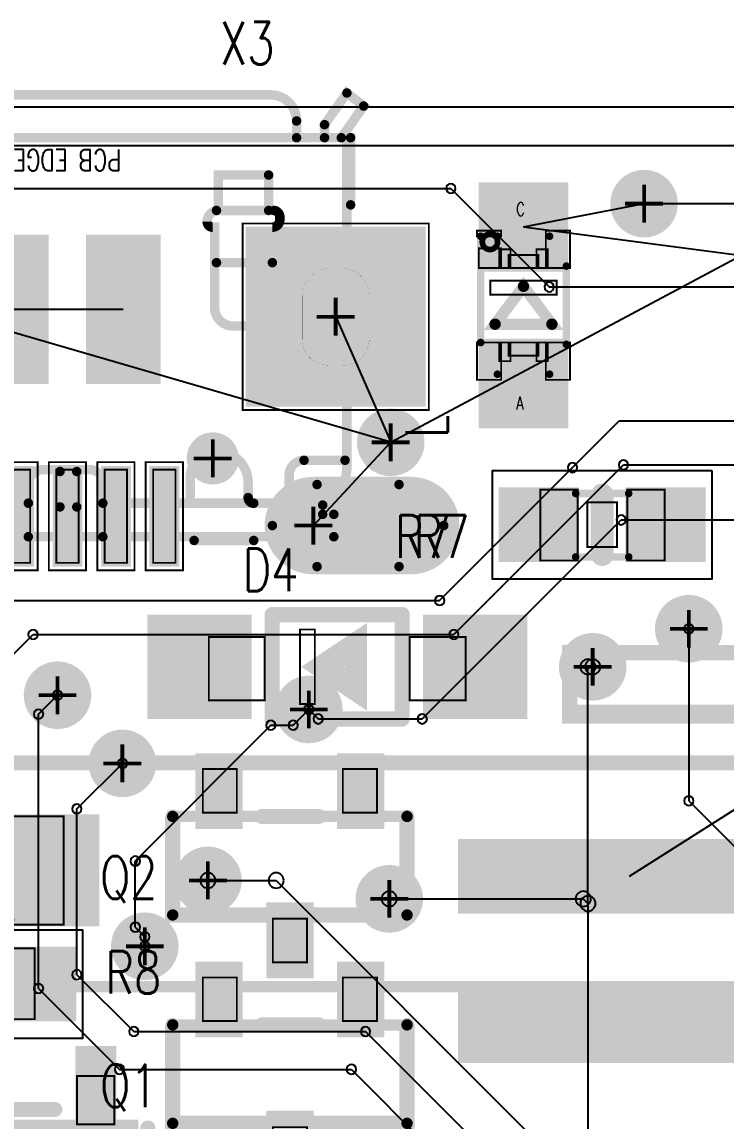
# Model space of a CAD drawing. Extents: x 0 to 113, y -1 to 56.
# Drawn here: x 42.25 to 51.7, y 40.9 to 55.64 of the extents above; entities that cross this region are included whole.
import ezdxf
from ezdxf.enums import TextEntityAlignment as Align

# ---------------------------------------------------------------- set-up
doc = ezdxf.new("R2010")
doc.units = 0
doc.header["$MEASUREMENT"] = 0
for name, pattern in [('KEEPOUT_10000000$0', [2, 1, 1]), ('POUR_01_-1_0_000000', [2, 1, 1]), ('SIG_0', [2, 1, 1]), ('SIG_12', [2, 1, 1]), ('SIG_15', [2, 1, 1]), ('SIG_26', [2, 1, 1]), ('SIG_27', [2, 1, 1]), ('SIG_34', [2, 1, 1]), ('SIG_36', [2, 1, 1]), ('SIG_72', [2, 1, 1]), ('SIG_73', [2, 1, 1]), ('SIG_74', [2, 1, 1])]:
    doc.linetypes.add(name, pattern=pattern)
doc.layers.get('0').update_dxf_attribs({"linetype": 'CONTINUOUS'})
for name, color, linetype in [('BOARD_OUTLINE_00', 254, 'CONTINUOUS'), ('DRIL_PLTE_THRU_01', 176, 'CONTINUOUS'), ('DRIL_PLTE_THRU_02', 255, 'CONTINUOUS'), ('DRIL_SYMBOL', 254, 'CONTINUOUS'), ('KEEPOUT_01', 130, 'CONTINUOUS'), ('LINK_00', 254, 'CONTINUOUS'), ('PADS_BOT', 253, 'CONTINUOUS'), ('PADS_INNER', 254, 'CONTINUOUS'), ('PADS_TOP', 254, 'CONTINUOUS'), ('PART_BOT_COPPER_15', 253, 'CONTINUOUS'), ('PART_BOT_COPPER_26', 254, 'CONTINUOUS'), ('PART_NAME_01', 254, 'CONTINUOUS'), ('PART_TOP_2DLINE_15', 253, 'CONTINUOUS'), ('PART_TOP_COPPER_07', 253, 'CONTINUOUS'), ('PART_TOP_COPPER_13', 136, 'CONTINUOUS'), ('PART_TOP_COPPER_15', 253, 'CONTINUOUS'), ('PART_TOP_COPPER_21', 67, 'CONTINUOUS'), ('PART_TOP_COPPER_23', 186, 'CONTINUOUS'), ('PART_TOP_COPPER_26', 254, 'CONTINUOUS'), ('PART_TOP_TEXT_15', 253, 'CONTINUOUS'), ('POUR_HEADER_02', 34, 'CONTINUOUS'), ('TRACE_02', 34, 'CONTINUOUS')]:
    doc.layers.add(name, color=color, linetype=linetype)
doc.styles.add('W0$0064513333', font='simplex', dxfattribs={"width": 0.75})
doc.styles.add('W0$010322', font='simplex', dxfattribs={"width": 0.75})
doc.styles.add('W0$0206446667', font='simplex', dxfattribs={"width": 0.75})

# ---------------------------------------------------------------- blocks, each defined once
blk = doc.blocks.new('DRIL_SYMBOL_0$5')
at = {"layer": 'DRIL_SYMBOL', "const_width": 0.0508}
for points in [[(0, -0.254), (0, 0.254)], [(-0.254, 0), (0.254, 0)]]:
    blk.add_lwpolyline(points, dxfattribs=at)
blk = doc.blocks.new('DRIL_HOLE_0$5')
at = {"const_width": 0.25}
blk.add_lwpolyline([(-0.125, 0, 1), (0.125, 0, 1)], format="xyb", close=True, dxfattribs=at)
blk.add_blockref('DRIL_SYMBOL_0$5', (0, 0))
blk = doc.blocks.new('PAD_50')
at = {"const_width": 0.4532}
blk.add_lwpolyline([(0, -0.2266, 1), (0, 0.2266, 1)], format="xyb", close=True, dxfattribs=at)
blk = doc.blocks.new('PART_BODY_BOT_25')
at = {"layer": 'PART_BOT_COPPER_15', "const_width": 0.152}
blk.add_lwpolyline([(-14, -14.8), (-14, 20.2), (14, 20.2), (14, -14.8), (-14, -14.8)], dxfattribs=at)
at = {"layer": 'PART_BOT_COPPER_26', "const_width": 0.203}
blk.add_lwpolyline([(-17, -23), (-17, 23), (17, 23), (17, -23), (-17, -23)], dxfattribs=at)
blk = doc.blocks.new('SMOOTH_0$0254')
at = {"const_width": 0.0127}
blk.add_lwpolyline([(-0.00635, 0, 1), (0.00635, 0, 1)], format="xyb", close=True, dxfattribs=at)
blk = doc.blocks.new('SMOOTH_0$1524')
at = {"const_width": 0.0762}
blk.add_lwpolyline([(-0.0381, 0, 1), (0.0381, 0, 1)], format="xyb", close=True, dxfattribs=at)
blk = doc.blocks.new('SMOOTH_0$2032')
at = {"const_width": 0.1016}
blk.add_lwpolyline([(-0.0508, 0, 1), (0.0508, 0, 1)], format="xyb", close=True, dxfattribs=at)
blk = doc.blocks.new('PART_BODY_TOP_14')
at = {"layer": 'PART_TOP_COPPER_15', "const_width": 0.0254}
for points in [[(-0.2286, 0.7112), (-0.2286, 1.2954), (0.2286, 1.2954), (0.2286, 0.7112)], [(-1.1684, -1.2954), (-1.1684, -0.7112), (-0.7112, -0.7112), (-0.7112, -1.2954)], [(0.7112, -1.2954), (0.7112, -0.7112), (1.1684, -0.7112), (1.1684, -1.2954)]]:
    blk.add_lwpolyline(points, close=True, dxfattribs=at)
at = {"layer": 'PART_TOP_COPPER_15'}
for points, const_width in [([(-1.5724, 0.6604), (1.5724, 0.6604)], 0.2032), ([(1.5724, 0.6604), (1.5724, -0.6604), (-1.5724, -0.6604), (-1.5724, 0.6604)], 0.1524)]:
    blk.add_lwpolyline(points, dxfattribs=dict(at, const_width=const_width))
at = {"layer": 'PART_TOP_COPPER_26', "const_width": 0.2032}
for points in [[(-1.5724, -0.6524), (-1.5724, 0.6604), (-0.5636, 0.6604)], [(0.5636, 0.6604), (1.5724, 0.6604), (1.5724, -0.6524)], [(0.3724, -0.6604), (-0.3864, -0.6604)]]:
    blk.add_lwpolyline(points, dxfattribs=at)
at = {"layer": 'PART_TOP_COPPER_15'}
for name, p in [('SMOOTH_0$0254', (-0.2286, 1.2954)), ('SMOOTH_0$0254', (0.2286, 1.2954)), ('SMOOTH_0$2032', (-1.5724, 0.6604)), ('SMOOTH_0$2032', (1.5724, 0.6604)), ('SMOOTH_0$1524', (-1.5724, 0.6604)), ('SMOOTH_0$0254', (-0.2286, 0.7112)), ('SMOOTH_0$0254', (0.2286, 0.7112)), ('SMOOTH_0$1524', (1.5724, 0.6604)), ('SMOOTH_0$1524', (-1.5724, -0.6604)), ('SMOOTH_0$1524', (1.5724, -0.6604)), ('SMOOTH_0$0254', (-1.1684, -0.7112)), ('SMOOTH_0$0254', (-0.7112, -0.7112)), ('SMOOTH_0$0254', (0.7112, -0.7112)), ('SMOOTH_0$0254', (1.1684, -0.7112)), ('SMOOTH_0$0254', (-1.1684, -1.2954)), ('SMOOTH_0$0254', (-0.7112, -1.2954)), ('SMOOTH_0$0254', (0.7112, -1.2954)), ('SMOOTH_0$0254', (1.1684, -1.2954))]:
    blk.add_blockref(name, p, dxfattribs=at)
at = {"layer": 'PART_TOP_COPPER_26'}
for p in [(-1.5724, 0.6604), (-0.5636, 0.6604), (0.5636, 0.6604), (1.5724, 0.6604), (-1.5724, -0.6524), (-0.3864, -0.6604), (0.3724, -0.6604), (1.5724, -0.6524)]:
    blk.add_blockref('SMOOTH_0$2032', p, dxfattribs=at)
blk = doc.blocks.new('DRIL_HOLE_0')
blk.add_lwpolyline([(0, 0, 1), (0, 0, 1)], format="xyb", close=True)
blk = doc.blocks.new('PAD_0')
blk.add_lwpolyline([(0, 0, 1), (0, 0, 1)], format="xyb", close=True)
blk = doc.blocks.new('PAD_21')
at = {"const_width": 0.635}
blk.add_lwpolyline([(-0.508, 0), (0.508, 0)], dxfattribs=at)
blk = doc.blocks.new('STK_TOP_21')
at = {"layer": 'DRIL_PLTE_THRU_01'}
blk.add_blockref('DRIL_HOLE_0', (0, 0), dxfattribs=at)
at = {"layer": 'DRIL_PLTE_THRU_02'}
blk.add_blockref('DRIL_HOLE_0', (0, 0), dxfattribs=at)
at = {"layer": 'PADS_BOT'}
blk.add_blockref('PAD_0', (0, 0), dxfattribs=at)
at = {"layer": 'PADS_INNER'}
blk.add_blockref('PAD_0', (0, 0), dxfattribs=at)
at = {"layer": 'PADS_TOP', "rotation": 90}
blk.add_blockref('PAD_21', (0, 0), dxfattribs=at)
blk = doc.blocks.new('PART_BODY_TOP_13')
at = {"layer": 'PART_TOP_COPPER_15', "const_width": 0.203}
for points in [[(-0.873, -0.7), (-0.873, 0.7)], [(0.873, 0.7), (0.873, -0.7)]]:
    blk.add_lwpolyline(points, dxfattribs=at)
at = {"layer": 'PART_TOP_COPPER_15', "const_width": 0.0254}
for points in [[(-1.723, -0.45), (-1.723, 0.4), (-0.973, 0.4), (-0.973, -0.45)], [(0.973, -0.45), (0.973, 0.4), (1.723, 0.4), (1.723, -0.45)]]:
    blk.add_lwpolyline(points, close=True, dxfattribs=at)
at = {"layer": 'PART_TOP_COPPER_26', "const_width": 0.203}
for points in [[(-0.873, 0.7), (0.873, 0.7)], [(0.3, -0.4), (-0.3, 0), (0.3, 0.4), (0.3, -0.4)], [(0.873, -0.7), (-0.873, -0.7)]]:
    blk.add_lwpolyline(points, dxfattribs=at)
at = {"layer": 'PART_TOP_COPPER_26'}
for points, const_width in [([(-0.5, -0.5), (-0.5, 0.5), (-0.3, 0.5), (-0.3, -0.5)], 0.0254), ([(-0.1, 0), (0.2, 0.2), (0.2, -0.2)], 0.203)]:
    blk.add_lwpolyline(points, close=True, dxfattribs=dict(at, const_width=const_width))
at = {"layer": 'PART_TOP_COPPER_15'}
for name, p in [('SMOOTH_0$2032', (-0.873, 0.7)), ('SMOOTH_0$2032', (0.873, 0.7)), ('SMOOTH_0$0254', (-1.723, 0.4)), ('SMOOTH_0$0254', (-0.973, 0.4)), ('SMOOTH_0$0254', (0.973, 0.4)), ('SMOOTH_0$0254', (1.723, 0.4)), ('SMOOTH_0$0254', (-1.723, -0.45)), ('SMOOTH_0$0254', (-0.973, -0.45)), ('SMOOTH_0$0254', (0.973, -0.45)), ('SMOOTH_0$0254', (1.723, -0.45)), ('SMOOTH_0$2032', (-0.873, -0.7)), ('SMOOTH_0$2032', (0.873, -0.7))]:
    blk.add_blockref(name, p, dxfattribs=at)
at = {"layer": 'PART_TOP_COPPER_26'}
for name, p in [('SMOOTH_0$2032', (-0.873, 0.7)), ('SMOOTH_0$2032', (0.873, 0.7)), ('SMOOTH_0$0254', (-0.5, 0.5)), ('SMOOTH_0$0254', (-0.3, 0.5)), ('SMOOTH_0$2032', (0.3, 0.4)), ('SMOOTH_0$2032', (0.2, 0.2)), ('SMOOTH_0$2032', (-0.3, 0)), ('SMOOTH_0$2032', (-0.1, 0)), ('SMOOTH_0$2032', (0.2, -0.2)), ('SMOOTH_0$2032', (0.3, -0.4)), ('SMOOTH_0$2032', (0.3, -0.4)), ('SMOOTH_0$0254', (-0.5, -0.5)), ('SMOOTH_0$0254', (-0.3, -0.5)), ('SMOOTH_0$2032', (-0.873, -0.7)), ('SMOOTH_0$2032', (0.873, -0.7))]:
    blk.add_blockref(name, p, dxfattribs=at)
blk = doc.blocks.new('PAD_20')
at = {"const_width": 1.4}
blk.add_lwpolyline([(-0.7, 0), (0.7, 0)], dxfattribs=at)
blk = doc.blocks.new('STK_TOP_20')
at = {"layer": 'DRIL_PLTE_THRU_01'}
blk.add_blockref('DRIL_HOLE_0', (0, 0), dxfattribs=at)
at = {"layer": 'DRIL_PLTE_THRU_02'}
blk.add_blockref('DRIL_HOLE_0', (0, 0), dxfattribs=at)
at = {"layer": 'PADS_BOT'}
blk.add_blockref('PAD_0', (0, 0), dxfattribs=at)
at = {"layer": 'PADS_INNER'}
blk.add_blockref('PAD_0', (0, 0), dxfattribs=at)
at = {"layer": 'PADS_TOP', "rotation": 90}
blk.add_blockref('PAD_20', (0, 0), dxfattribs=at)
blk = doc.blocks.new('SMOOTH_0$1016')
at = {"const_width": 0.0508}
blk.add_lwpolyline([(-0.0254, 0, 1), (0.0254, 0, 1)], format="xyb", close=True, dxfattribs=at)
blk = doc.blocks.new('SMOOTH_0$3048')
at = {"const_width": 0.1524}
blk.add_lwpolyline([(-0.0762, 0, 1), (0.0762, 0, 1)], format="xyb", close=True, dxfattribs=at)
blk = doc.blocks.new('PART_BODY_TOP_3')
at = {"layer": 'PART_TOP_COPPER_15', "const_width": 0.0254}
for points in [[(-1.0922, -0.7239), (-1.0922, 0.7262), (-0.3421, 0.7262), (-0.3421, -0.7239)], [(0.3556, -0.7239), (0.3556, 0.7262), (1.1057, 0.7262), (1.1057, -0.7239)]]:
    blk.add_lwpolyline(points, close=True, dxfattribs=at)
at = {"layer": 'PART_TOP_COPPER_15', "const_width": 0.1016}
for points in [[(-0.381, 0.66), (0.381, 0.66)], [(-0.356, -0.66), (0.381, -0.66)]]:
    blk.add_lwpolyline(points, dxfattribs=at)
at = {"layer": 'PART_TOP_COPPER_26', "const_width": 0.3048}
blk.add_lwpolyline([(0, 0.508), (0, -0.508)], dxfattribs=at)
at = {"layer": 'PART_TOP_COPPER_15'}
for name, p in [('SMOOTH_0$0254', (-1.0922, 0.7262)), ('SMOOTH_0$0254', (-0.3421, 0.7262)), ('SMOOTH_0$0254', (0.3556, 0.7262)), ('SMOOTH_0$0254', (1.1057, 0.7262)), ('SMOOTH_0$1016', (-0.381, 0.66)), ('SMOOTH_0$1016', (0.381, 0.66)), ('SMOOTH_0$0254', (-1.0922, -0.7239)), ('SMOOTH_0$1016', (-0.356, -0.66)), ('SMOOTH_0$0254', (-0.3421, -0.7239)), ('SMOOTH_0$1016', (0.381, -0.66)), ('SMOOTH_0$0254', (0.3556, -0.7239)), ('SMOOTH_0$0254', (1.1057, -0.7239))]:
    blk.add_blockref(name, p, dxfattribs=at)
at = {"layer": 'PART_TOP_COPPER_26'}
for p in [(0, 0.508), (0, -0.508)]:
    blk.add_blockref('SMOOTH_0$3048', p, dxfattribs=at)
blk = doc.blocks.new('PAD_2')
at = {"const_width": 1.24}
blk.add_lwpolyline([(-0.75, 0), (0.75, 0)], dxfattribs=at)
blk = doc.blocks.new('STK_TOP_4')
at = {"layer": 'DRIL_PLTE_THRU_01'}
blk.add_blockref('DRIL_HOLE_0', (0, 0), dxfattribs=at)
at = {"layer": 'DRIL_PLTE_THRU_02'}
blk.add_blockref('DRIL_HOLE_0', (0, 0), dxfattribs=at)
at = {"layer": 'PADS_BOT'}
blk.add_blockref('PAD_0', (0, 0), dxfattribs=at)
at = {"layer": 'PADS_INNER'}
blk.add_blockref('PAD_0', (0, 0), dxfattribs=at)
at = {"layer": 'PADS_TOP', "rotation": 90}
blk.add_blockref('PAD_2', (0, 0), dxfattribs=at)
blk = doc.blocks.new('PART_BODY_TOP_1')
at = {"layer": 'KEEPOUT_01', "linetype": 'KEEPOUT_10000000$0'}
blk.add_lwpolyline([(-1.473, -0.729), (-1.473, 0.729), (1.473, 0.729), (1.473, -0.729)], close=True, dxfattribs=at)
at = {"layer": 'PART_TOP_COPPER_07', "const_width": 0.0254}
blk.add_lwpolyline([(-0.1999, -0.3), (-0.1999, 0.3), (0.1999, 0.3), (0.1999, -0.3)], close=True, dxfattribs=at)
at = {"layer": 'PART_TOP_COPPER_15', "const_width": 0.0254}
for points in [[(-0.8382, -0.4699), (-0.8382, 0.4801), (-0.3381, 0.4801), (-0.3381, -0.4699)], [(0.3302, -0.4699), (0.3302, 0.4801), (0.8303, 0.4801), (0.8303, -0.4699)]]:
    blk.add_lwpolyline(points, close=True, dxfattribs=at)
at = {"layer": 'PART_TOP_COPPER_15', "const_width": 0.1016}
for points in [[(-0.356, 0.432), (0.356, 0.432)], [(-0.356, -0.419), (0.356, -0.419)]]:
    blk.add_lwpolyline(points, dxfattribs=at)
at = {"layer": 'PART_TOP_COPPER_26', "const_width": 0.3048}
blk.add_lwpolyline([(0, 0.4), (0, -0.4)], dxfattribs=at)
at = {"layer": 'PART_TOP_COPPER_07'}
for p in [(-0.1999, 0.3), (0.1999, 0.3), (-0.1999, -0.3), (0.1999, -0.3)]:
    blk.add_blockref('SMOOTH_0$0254', p, dxfattribs=at)
at = {"layer": 'PART_TOP_COPPER_15'}
for name, p in [('SMOOTH_0$0254', (-0.8382, 0.4801)), ('SMOOTH_0$1016', (-0.356, 0.432)), ('SMOOTH_0$0254', (-0.3381, 0.4801)), ('SMOOTH_0$1016', (0.356, 0.432)), ('SMOOTH_0$0254', (0.3302, 0.4801)), ('SMOOTH_0$0254', (0.8303, 0.4801)), ('SMOOTH_0$1016', (-0.356, -0.419)), ('SMOOTH_0$1016', (0.356, -0.419)), ('SMOOTH_0$0254', (-0.8382, -0.4699)), ('SMOOTH_0$0254', (-0.3381, -0.4699)), ('SMOOTH_0$0254', (0.3302, -0.4699)), ('SMOOTH_0$0254', (0.8303, -0.4699))]:
    blk.add_blockref(name, p, dxfattribs=at)
at = {"layer": 'PART_TOP_COPPER_26'}
for p in [(0, 0.4), (0, -0.4)]:
    blk.add_blockref('SMOOTH_0$3048', p, dxfattribs=at)
blk = doc.blocks.new('PAD_1')
at = {"const_width": 1}
blk.add_lwpolyline([(-0.5375, 0), (0.5375, 0)], dxfattribs=at)
blk = doc.blocks.new('STK_TOP_2')
at = {"layer": 'DRIL_PLTE_THRU_01'}
blk.add_blockref('DRIL_HOLE_0', (0, 0), dxfattribs=at)
at = {"layer": 'DRIL_PLTE_THRU_02'}
blk.add_blockref('DRIL_HOLE_0', (0, 0), dxfattribs=at)
at = {"layer": 'PADS_BOT'}
blk.add_blockref('PAD_0', (0, 0), dxfattribs=at)
at = {"layer": 'PADS_INNER'}
blk.add_blockref('PAD_0', (0, 0), dxfattribs=at)
at = {"layer": 'PADS_TOP'}
blk.add_blockref('PAD_1', (0, 0), dxfattribs=at)
blk = doc.blocks.new('PART_BODY_TOP_6')
at = {"layer": 'PART_TOP_COPPER_15', "const_width": 0.0254}
for points in [[(-1.2, 0.85), (-1.2, 1.5), (-0.7, 1.5), (-0.7, 0.85)], [(0.7, 0.85), (0.7, 1.5), (1.2, 1.5), (1.2, 0.85)], [(-1.2, -1.5), (-1.2, -0.85), (-0.7, -0.85), (-0.7, -1.5)], [(-0.25, -1.5), (-0.25, -0.85), (0.25, -0.85), (0.25, -1.5)], [(0.7, -1.5), (0.7, -0.85), (1.2, -0.85), (1.2, -1.5)]]:
    blk.add_lwpolyline(points, close=True, dxfattribs=at)
at = {"layer": 'PART_TOP_COPPER_15', "const_width": 0.2032}
blk.add_lwpolyline([(-1.4224, 0.8104), (1.4224, 0.8104), (1.4224, -0.8104), (-1.4224, -0.8104), (-1.4224, 0.8104)], dxfattribs=at)
at = {"layer": 'PART_TOP_COPPER_26', "const_width": 0.2032}
for points in [[(-0.4, 1.05), (0.4, 1.05)], [(-1.65, 0.8), (-1.65, -0.8)], [(1.65, 0.8), (1.65, -0.8)]]:
    blk.add_lwpolyline(points, dxfattribs=at)
at = {"layer": 'PART_TOP_COPPER_15'}
for name, p in [('SMOOTH_0$0254', (-1.2, 1.5)), ('SMOOTH_0$0254', (-0.7, 1.5)), ('SMOOTH_0$0254', (0.7, 1.5)), ('SMOOTH_0$0254', (1.2, 1.5)), ('SMOOTH_0$2032', (-1.4224, 0.8104)), ('SMOOTH_0$2032', (-1.4224, 0.8104)), ('SMOOTH_0$2032', (1.4224, 0.8104)), ('SMOOTH_0$0254', (-1.2, 0.85)), ('SMOOTH_0$0254', (-0.7, 0.85)), ('SMOOTH_0$0254', (0.7, 0.85)), ('SMOOTH_0$0254', (1.2, 0.85)), ('SMOOTH_0$2032', (-1.4224, -0.8104)), ('SMOOTH_0$2032', (1.4224, -0.8104)), ('SMOOTH_0$0254', (-1.2, -0.85)), ('SMOOTH_0$0254', (-0.7, -0.85)), ('SMOOTH_0$0254', (-0.25, -0.85)), ('SMOOTH_0$0254', (0.25, -0.85)), ('SMOOTH_0$0254', (0.7, -0.85)), ('SMOOTH_0$0254', (1.2, -0.85)), ('SMOOTH_0$0254', (-1.2, -1.5)), ('SMOOTH_0$0254', (-0.7, -1.5)), ('SMOOTH_0$0254', (-0.25, -1.5)), ('SMOOTH_0$0254', (0.25, -1.5)), ('SMOOTH_0$0254', (0.7, -1.5)), ('SMOOTH_0$0254', (1.2, -1.5))]:
    blk.add_blockref(name, p, dxfattribs=at)
at = {"layer": 'PART_TOP_COPPER_26'}
for p in [(-0.4, 1.05), (0.4, 1.05), (-1.65, 0.8), (1.65, 0.8), (-1.65, -0.8), (1.65, -0.8)]:
    blk.add_blockref('SMOOTH_0$2032', p, dxfattribs=at)
blk = doc.blocks.new('PAD_13')
at = {"const_width": 0.55}
blk.add_lwpolyline([(-0.6, 0), (0.6, 0)], dxfattribs=at)
blk = doc.blocks.new('STK_TOP_12')
at = {"layer": 'DRIL_PLTE_THRU_01'}
blk.add_blockref('DRIL_HOLE_0', (0, 0), dxfattribs=at)
at = {"layer": 'DRIL_PLTE_THRU_02'}
blk.add_blockref('DRIL_HOLE_0', (0, 0), dxfattribs=at)
at = {"layer": 'PADS_BOT'}
blk.add_blockref('PAD_0', (0, 0), dxfattribs=at)
at = {"layer": 'PADS_INNER'}
blk.add_blockref('PAD_0', (0, 0), dxfattribs=at)
at = {"layer": 'PADS_TOP', "rotation": 90}
blk.add_blockref('PAD_13', (0, 0), dxfattribs=at)
blk = doc.blocks.new('PART_BODY_TOP_8')
at = {"layer": 'PART_TOP_COPPER_15', "const_width": 0.203}
blk.add_lwpolyline([(3.2, -4.5), (3.2, -2), (-3.2, -2), (-3.2, -4.5), (-4, -4.5), (-4, 3), (4, 3), (4, -4.5), (3.2, -4.5)], dxfattribs=at)
at = {"layer": 'PART_TOP_COPPER_26', "const_width": 0.203}
for points in [[(-2.25, 3), (2.25, 3)], [(-1.75, -2), (-3.15, -2), (-3.15, -4.5), (-4, -4.5), (-4, -0.5)], [(4, -0.5), (4, -4.5), (3.15, -4.5), (3.15, -2), (1.75, -2)]]:
    blk.add_lwpolyline(points, dxfattribs=at)
at = {"layer": 'PART_TOP_COPPER_15'}
for p in [(-4, 3), (4, 3), (-3.2, -2), (3.2, -2), (-4, -4.5), (-3.2, -4.5), (3.2, -4.5), (3.2, -4.5), (4, -4.5)]:
    blk.add_blockref('SMOOTH_0$2032', p, dxfattribs=at)
at = {"layer": 'PART_TOP_COPPER_26'}
for p in [(-2.25, 3), (2.25, 3), (-4, -0.5), (4, -0.5), (-3.15, -2), (-1.75, -2), (1.75, -2), (3.15, -2), (-4, -4.5), (-3.15, -4.5), (3.15, -4.5), (4, -4.5)]:
    blk.add_blockref('SMOOTH_0$2032', p, dxfattribs=at)
blk = doc.blocks.new('PAD_14')
at = {"const_width": 1}
blk.add_lwpolyline([(-2.3, 0), (2.3, 0)], dxfattribs=at)
blk = doc.blocks.new('STK_TOP_14')
at = {"layer": 'DRIL_PLTE_THRU_01'}
blk.add_blockref('DRIL_HOLE_0', (0, 0), dxfattribs=at)
at = {"layer": 'DRIL_PLTE_THRU_02'}
blk.add_blockref('DRIL_HOLE_0', (0, 0), dxfattribs=at)
at = {"layer": 'PADS_BOT'}
blk.add_blockref('PAD_0', (0, 0), dxfattribs=at)
at = {"layer": 'PADS_INNER'}
blk.add_blockref('PAD_0', (0, 0), dxfattribs=at)
at = {"layer": 'PADS_TOP', "rotation": 90}
blk.add_blockref('PAD_14', (0, 0), dxfattribs=at)
blk = doc.blocks.new('SMOOTH_0$001')
at = {"const_width": 0.0005}
blk.add_lwpolyline([(-0.00025, 0, 1), (0.00025, 0, 1)], format="xyb", close=True, dxfattribs=at)
blk = doc.blocks.new('SMOOTH_0$127')
at = {"const_width": 0.0635}
blk.add_lwpolyline([(-0.03175, 0, 1), (0.03175, 0, 1)], format="xyb", close=True, dxfattribs=at)
blk = doc.blocks.new('PART_BODY_TOP_5')
at = {"layer": 'PART_TOP_COPPER_13', "const_width": 0.001}
blk.add_lwpolyline([(-4.05, -2.15), (-4.05, -1.6, -0.414214), (-3.7, -1.25), (-3.5, -1.25, -0.414214), (-3.15, -1.6), (-3.15, -2.15, -0.414214), (-3.5, -2.55), (-3.7, -2.55, -0.414214), (-4.05, -2.15)], format="xyb", dxfattribs=at)
at = {"layer": 'PART_TOP_COPPER_15', "const_width": 0.127}
for points in [[(-3.425, 0.625), (-3.425, 0.75), (-3.575, 0.75), (-3.575, 1.05), (-0.475, 1.05), (-0.475, 0.6)], [(-0.475, 1.05), (0.525, 1.05), (3.6, 1.05), (3.6, 0.775), (3.35, 0.775), (3.35, 0.6)], [(0.525, 1.05), (0.525, 0.6)], [(-0.125, 0.175), (-0.125, 0.65), (0.1, 0.65), (0.1, 0.175)], [(-2.75, -2.625), (-2, -2.625)], [(-2.7, -3.325), (-2, -3.325)], [(-3.45, -4.3), (-3.45, -4.475), (-3.75, -4.9), (-3.975, -4.725), (-3.675, -4.3)]]:
    blk.add_lwpolyline(points, dxfattribs=at)
for points in [[(-3.725, 0.025), (-3.175, 0.025, 0.414214), (-2.975, 0.225), (-2.975, 0.45, -0.414214), (-2.825, 0.6), (-3.275, 0.6, 0.414214), (-3.75, 0.125), (-3.75, -4.3), (-3.675, -4.3), (-3.45, -4.3), (-3.075, -4.3), (3.1, -4.3), (3.7, -4.3), (3.75, -4.3), (3.75, 0.2, 0.414214), (3.35, 0.6), (2.925, 0.6), (2.475, 0.6)], [(1.675, 0.6), (1.675, 0.3, 0.414214), (2.075, -0.1, 0.414214), (2.475, 0.3), (2.475, 0.6), (1.675, 0.6), (0.525, 0.6), (0.525, 0.35, -0.414214), (0.325, 0.15), (-0.3, 0.15, -0.414214), (-0.475, 0.325), (-0.475, 0.6), (-1.65, 0.6), (-2.5, 0.6), (-2.825, 0.6)], [(-2.5, 0.6, -0.414214), (-2.425, 0.525), (-2.425, 0.325, 0.414214), (-2, -0.1, 0.414214), (-1.65, 0.25), (-1.65, 0.6)], [(-2.7, -3.8), (-2.7, -3.325), (-2.775, -3.325, -0.413702), (-2.85, -3.225), (-2.85, -3.2, -0.414214), (-2.75, -3.1), (-2.75, -2.625), (-2.75, -2.05, -0.414214), (-2.475, -1.775), (-2.225, -1.775, -0.414214), (-1.975, -2.025), (-1.975, -3.1), (-1.95, -3.1, -0.414214), (-1.875, -3.175, -0.414214), (-2.025, -3.325), (-2.025, -3.8), (-2.7, -3.8)], [(-3.075, -4.3), (-3.075, -4.525, 0.414214), (-2.725, -4.875), (2.775, -4.875, 0.414214), (3.1, -4.55), (3.1, -4.3)]]:
    blk.add_lwpolyline(points, format="xyb", dxfattribs=at)
at = {"layer": 'PART_TOP_COPPER_21', "const_width": 0.0254}
for points in [[(-1.55, 0.05), (-1.55, 1.5), (-1.05, 1.5), (-1.05, 0.05)], [(-0.9, 0.05), (-0.9, 1.5), (-0.4, 1.5), (-0.4, 0.05)], [(-0.25, 0.05), (-0.25, 1.5), (0.25, 1.5), (0.25, 0.05)], [(0.4, 0.05), (0.4, 1.5), (0.9, 1.5), (0.9, 0.05)]]:
    blk.add_lwpolyline(points, close=True, dxfattribs=at)
at = {"layer": 'PART_TOP_COPPER_23', "const_width": 0.127}
blk.add_lwpolyline([(-5.05, 0.9, 0.414214), (-4.45, 0.35), (-3.35, 0.35, 0.414214), (-2.75, 0.9, 0.414214), (-3.35, 1.45), (-4.45, 1.45, 0.414214)], format="xyb", close=True, dxfattribs=at)
at = {"layer": 'PART_TOP_COPPER_23', "const_width": 0.0254}
for points in [[(-1.45, 0.15), (-1.45, 1.4), (-1.15, 1.4), (-1.15, 0.15)], [(-0.8, 0.15), (-0.8, 1.4), (-0.5, 1.4), (-0.5, 0.15)], [(-0.15, 0.15), (-0.15, 1.4), (0.15, 1.4), (0.15, 0.15)], [(0.5, 0.15), (0.5, 1.4), (0.8, 1.4), (0.8, 0.15)], [(-4.85, -3.15), (-4.85, -0.65), (-2.35, -0.65), (-2.35, -3.15)]]:
    blk.add_lwpolyline(points, close=True, dxfattribs=at)
at = {"layer": 'PART_TOP_COPPER_26', "const_width": 0.127}
for points in [[(-2.5, 1.1), (-1.7, 1.1)], [(-3.8, -3.4), (-3.8, -4.3), (3.8, -4.3), (3.8, -3.4)]]:
    blk.add_lwpolyline(points, dxfattribs=at)
at = {"layer": 'PART_TOP_COPPER_13'}
for p in [(-4.05, -1.6), (-4.05, -2.15)]:
    blk.add_blockref('SMOOTH_0$001', p, dxfattribs=at)
at = {"layer": 'PART_TOP_COPPER_15'}
for p in [(-3.575, 1.05), (-0.475, 1.05), (-0.475, 1.05), (0.525, 1.05), (0.525, 1.05), (-3.575, 0.75), (-3.425, 0.75), (-3.425, 0.625), (-2.5, 0.6), (-0.475, 0.6), (-0.125, 0.65), (0.1, 0.65), (0.525, 0.6), (-2.425, 0.525), (-0.125, 0.175), (0.1, 0.175), (-3.725, 0.025), (-3.175, 0.025), (-2.75, -2.625), (-2, -2.625), (-2.85, -3.2), (-2.85, -3.225), (-2.775, -3.325), (-2.7, -3.325), (-2.7, -3.325), (-2, -3.325), (-2.7, -3.8), (-3.675, -4.3), (-3.45, -4.3), (-3.075, -4.3), (-3.45, -4.475), (-3.075, -4.525), (-3.975, -4.725), (-3.75, -4.9)]:
    blk.add_blockref('SMOOTH_0$127', p, dxfattribs=at)
at = {"layer": 'PART_TOP_COPPER_21'}
for p in [(-1.55, 1.5), (-1.05, 1.5), (-0.9, 1.5), (-0.4, 1.5), (-0.25, 1.5), (0.25, 1.5), (0.4, 1.5), (-1.55, 0.05), (-1.05, 0.05), (-0.9, 0.05), (-0.4, 0.05), (-0.25, 0.05), (0.25, 0.05), (0.4, 0.05)]:
    blk.add_blockref('SMOOTH_0$0254', p, dxfattribs=at)
at = {"layer": 'PART_TOP_COPPER_23'}
for name, p in [('SMOOTH_0$127', (-4.45, 1.45)), ('SMOOTH_0$127', (-3.35, 1.45)), ('SMOOTH_0$0254', (-1.45, 1.4)), ('SMOOTH_0$0254', (-1.15, 1.4)), ('SMOOTH_0$0254', (-0.8, 1.4)), ('SMOOTH_0$0254', (-0.5, 1.4)), ('SMOOTH_0$0254', (-0.15, 1.4)), ('SMOOTH_0$0254', (0.15, 1.4)), ('SMOOTH_0$0254', (0.5, 1.4)), ('SMOOTH_0$127', (-5.05, 0.9)), ('SMOOTH_0$127', (-2.75, 0.9)), ('SMOOTH_0$127', (-4.45, 0.35)), ('SMOOTH_0$127', (-3.35, 0.35)), ('SMOOTH_0$0254', (-1.45, 0.15)), ('SMOOTH_0$0254', (-1.15, 0.15)), ('SMOOTH_0$0254', (-0.8, 0.15)), ('SMOOTH_0$0254', (-0.5, 0.15)), ('SMOOTH_0$0254', (-0.15, 0.15)), ('SMOOTH_0$0254', (0.15, 0.15)), ('SMOOTH_0$0254', (0.5, 0.15)), ('SMOOTH_0$0254', (-4.85, -0.65)), ('SMOOTH_0$0254', (-2.35, -0.65)), ('SMOOTH_0$0254', (-4.85, -3.15)), ('SMOOTH_0$0254', (-2.35, -3.15))]:
    blk.add_blockref(name, p, dxfattribs=at)
at = {"layer": 'PART_TOP_COPPER_26'}
for p in [(-2.5, 1.1), (-1.7, 1.1), (-3.8, -3.4), (-3.8, -4.3)]:
    blk.add_blockref('SMOOTH_0$127', p, dxfattribs=at)
at = {"layer": 'PART_TOP_TEXT_15', "style": 'W0$010322', "width": 0.75}
blk.add_text('PCB EDGE', height=0.2845, dxfattribs=at).set_placement((0, -4), align=Align.MIDDLE_CENTER)
blk = doc.blocks.new('DRIL_SYMBOL_0$9')
at = {"layer": 'DRIL_SYMBOL', "const_width": 0.0508}
for points in [[(0, -0.254), (0, 0.254)], [(-0.254, 0), (0.254, 0)]]:
    blk.add_lwpolyline(points, dxfattribs=at)
blk = doc.blocks.new('DRIL_HOLE_0$9')
at = {"const_width": 0.45}
blk.add_lwpolyline([(-0.225, 0, 1), (0.225, 0, 1)], format="xyb", close=True, dxfattribs=at)
blk.add_blockref('DRIL_SYMBOL_0$9', (0, 0))
blk = doc.blocks.new('PAD_6')
at = {"const_width": 0.704}
blk.add_lwpolyline([(0, -0.352, 1), (0, 0.352, 1)], format="xyb", close=True, dxfattribs=at)
blk = doc.blocks.new('PAD_7')
at = {"const_width": 2.413}
blk.add_lwpolyline([(-1.2065, 0), (1.2065, 0)], dxfattribs=at)
blk = doc.blocks.new('STK_TOP_6')
at = {"layer": 'DRIL_PLTE_THRU_01'}
blk.add_blockref('DRIL_HOLE_0$9', (0, 0), dxfattribs=at)
at = {"layer": 'DRIL_PLTE_THRU_02'}
blk.add_blockref('DRIL_HOLE_0$9', (0, 0), dxfattribs=at)
at = {"layer": 'PADS_BOT', "rotation": 90}
blk.add_blockref('PAD_7', (0, 0), dxfattribs=at)
at = {"layer": 'PADS_INNER', "rotation": 90}
blk.add_blockref('PAD_6', (0, 0), dxfattribs=at)
at = {"layer": 'PADS_TOP', "rotation": 90}
blk.add_blockref('PAD_7', (0, 0), dxfattribs=at)
blk = doc.blocks.new('DRIL_SYMBOL_0$8')
at = {"layer": 'DRIL_SYMBOL', "const_width": 0.0508}
for points in [[(0, -0.254), (0, 0.254)], [(-0.254, 0), (0.254, 0)]]:
    blk.add_lwpolyline(points, dxfattribs=at)
blk = doc.blocks.new('DRIL_HOLE_0$8')
at = {"const_width": 0.4}
blk.add_lwpolyline([(-0.2, 0, 1), (0.2, 0, 1)], format="xyb", close=True, dxfattribs=at)
blk.add_blockref('DRIL_SYMBOL_0$8', (0, 0))
blk = doc.blocks.new('PAD_8')
at = {"const_width": 0.654}
blk.add_lwpolyline([(0, -0.327, 1), (0, 0.327, 1)], format="xyb", close=True, dxfattribs=at)
blk = doc.blocks.new('PAD_9')
at = {"const_width": 0.654}
blk.add_lwpolyline([(-1.308, -0.327), (0, -0.327, 1), (0, 0.327), (-1.308, 0.327, 1)], format="xyb", close=True, dxfattribs=at)
blk = doc.blocks.new('STK_TOP_7')
at = {"layer": 'DRIL_PLTE_THRU_01'}
blk.add_blockref('DRIL_HOLE_0$8', (0, 0), dxfattribs=at)
at = {"layer": 'DRIL_PLTE_THRU_02'}
blk.add_blockref('DRIL_HOLE_0$8', (0, 0), dxfattribs=at)
at = {"layer": 'PADS_BOT'}
blk.add_blockref('PAD_9', (0, 0), dxfattribs=at)
at = {"layer": 'PADS_INNER'}
blk.add_blockref('PAD_8', (0, 0), dxfattribs=at)
at = {"layer": 'PADS_TOP'}
blk.add_blockref('PAD_9', (0, 0), dxfattribs=at)
blk = doc.blocks.new('PAD_11')
at = {"const_width": 0.4}
blk.add_lwpolyline([(-0.675, 0), (0.675, 0)], dxfattribs=at)
blk = doc.blocks.new('STK_TOP_9')
at = {"layer": 'DRIL_PLTE_THRU_01'}
blk.add_blockref('DRIL_HOLE_0', (0, 0), dxfattribs=at)
at = {"layer": 'DRIL_PLTE_THRU_02'}
blk.add_blockref('DRIL_HOLE_0', (0, 0), dxfattribs=at)
at = {"layer": 'PADS_BOT'}
blk.add_blockref('PAD_0', (0, 0), dxfattribs=at)
at = {"layer": 'PADS_INNER'}
blk.add_blockref('PAD_0', (0, 0), dxfattribs=at)
at = {"layer": 'PADS_TOP', "rotation": 90}
blk.add_blockref('PAD_11', (0, 0), dxfattribs=at)
blk = doc.blocks.new('PAD_12')
at = {"const_width": 1}
blk.add_lwpolyline([(-1, 0), (1, 0)], dxfattribs=at)
blk = doc.blocks.new('STK_TOP_10')
at = {"layer": 'DRIL_PLTE_THRU_01'}
blk.add_blockref('DRIL_HOLE_0', (0, 0), dxfattribs=at)
at = {"layer": 'DRIL_PLTE_THRU_02'}
blk.add_blockref('DRIL_HOLE_0', (0, 0), dxfattribs=at)
at = {"layer": 'PADS_BOT'}
blk.add_blockref('PAD_0', (0, 0), dxfattribs=at)
at = {"layer": 'PADS_INNER'}
blk.add_blockref('PAD_0', (0, 0), dxfattribs=at)
at = {"layer": 'PADS_TOP', "rotation": 90}
blk.add_blockref('PAD_12', (0, 0), dxfattribs=at)
blk = doc.blocks.new('DRIL_SYMBOL_0$7')
at = {"layer": 'DRIL_SYMBOL', "const_width": 0.0508}
for points in [[(0, -0.254), (0, 0.254)], [(-0.254, 0), (0.254, 0)]]:
    blk.add_lwpolyline(points, dxfattribs=at)
blk = doc.blocks.new('DRIL_HOLE_0$7')
at = {"const_width": 0.35}
blk.add_lwpolyline([(-0.175, 0, 1), (0.175, 0, 1)], format="xyb", close=True, dxfattribs=at)
blk.add_blockref('DRIL_SYMBOL_0$7', (0, 0))
blk = doc.blocks.new('STK_TOP_11')
at = {"layer": 'DRIL_PLTE_THRU_01'}
blk.add_blockref('DRIL_HOLE_0$7', (0, 0), dxfattribs=at)
at = {"layer": 'DRIL_PLTE_THRU_02'}
blk.add_blockref('DRIL_HOLE_0$7', (0, 0), dxfattribs=at)
at = {"layer": 'PADS_BOT'}
blk.add_blockref('PAD_0', (0, 0), dxfattribs=at)
at = {"layer": 'PADS_INNER'}
blk.add_blockref('PAD_0', (0, 0), dxfattribs=at)
at = {"layer": 'PADS_TOP'}
blk.add_blockref('PAD_0', (0, 0), dxfattribs=at)
blk = doc.blocks.new('PART_BODY_TOP_4')
at = {"layer": 'PART_TOP_2DLINE_15', "const_width": 0.0762}
blk.add_lwpolyline([(-0.553, 0.85, 1), (-0.347, 0.85, 1)], format="xyb", close=True, dxfattribs=at)
at = {"layer": 'PART_TOP_COPPER_15', "const_width": 0.0254}
for points in [[(-0.625, 0.925), (-0.625, 1), (-0.3, 1), (-0.3, 0.925)], [(0.3, 0.5), (0.3, 1), (0.625, 1), (0.625, 0.5)], [(-0.6, 0.5), (-0.6, 0.762), (-0.3, 0.762), (-0.3, 0.5)], [(-0.325, 0.5), (-0.325, 0.75), (-0.175, 0.75), (-0.175, 0.5)], [(0.175, 0.5), (0.175, 0.75), (0.325, 0.75), (0.325, 0.5)], [(-0.2, 0.5), (-0.2, 0.675), (0.2, 0.675), (0.2, 0.5)], [(-0.625, -1), (-0.625, -0.5), (-0.3, -0.5), (-0.3, -1)], [(-0.325, -0.75), (-0.325, -0.5), (-0.175, -0.5), (-0.175, -0.75)], [(-0.2, -0.675), (-0.2, -0.5), (0.2, -0.5), (0.2, -0.675)], [(0.175, -0.75), (0.175, -0.5), (0.325, -0.5), (0.325, -0.75)], [(0.3, -1), (0.3, -0.5), (0.625, -0.5), (0.625, -1)]]:
    blk.add_lwpolyline(points, close=True, dxfattribs=at)
at = {"layer": 'PART_TOP_COPPER_15', "const_width": 0.1016}
for points in [[(-0.575, -0.5), (-0.575, 0.925)], [(0.575, 0.525), (0.575, -0.525)]]:
    blk.add_lwpolyline(points, dxfattribs=at)
for points in [[(-0.35, 0.925, 0.8571037), (0.35, 0.925)], [(-0.35, -0.925, -0.8571037), (0.35, -0.925)]]:
    blk.add_lwpolyline(points, format="xyb", dxfattribs=at)
at = {"layer": 'PART_TOP_COPPER_26'}
for points, const_width in [([(0, 0.254), (-0.381, -0.254), (0.381, -0.254)], 0.1524), ([(-0.4445, 0.1405), (-0.4445, 0.331), (0.4445, 0.331), (0.4445, 0.1405)], 0.0254)]:
    blk.add_lwpolyline(points, close=True, dxfattribs=dict(at, const_width=const_width))
at = {"layer": 'PART_TOP_COPPER_15'}
for name, p in [('SMOOTH_0$0254', (-0.625, 1)), ('SMOOTH_0$0254', (-0.625, 0.925)), ('SMOOTH_0$1016', (-0.575, 0.925)), ('SMOOTH_0$1016', (-0.35, 0.925)), ('SMOOTH_0$0254', (-0.3, 1)), ('SMOOTH_0$0254', (-0.3, 0.925)), ('SMOOTH_0$0254', (0.3, 1)), ('SMOOTH_0$1016', (0.35, 0.925)), ('SMOOTH_0$0254', (0.625, 1)), ('SMOOTH_0$0254', (-0.6, 0.762)), ('SMOOTH_0$0254', (-0.325, 0.75)), ('SMOOTH_0$0254', (-0.3, 0.762)), ('SMOOTH_0$0254', (-0.175, 0.75)), ('SMOOTH_0$0254', (0.175, 0.75)), ('SMOOTH_0$0254', (0.325, 0.75)), ('SMOOTH_0$0254', (-0.2, 0.675)), ('SMOOTH_0$0254', (0.2, 0.675)), ('SMOOTH_0$0254', (-0.6, 0.5)), ('SMOOTH_0$0254', (-0.325, 0.5)), ('SMOOTH_0$0254', (-0.3, 0.5)), ('SMOOTH_0$0254', (-0.2, 0.5)), ('SMOOTH_0$0254', (-0.175, 0.5)), ('SMOOTH_0$0254', (0.175, 0.5)), ('SMOOTH_0$0254', (0.2, 0.5)), ('SMOOTH_0$0254', (0.3, 0.5)), ('SMOOTH_0$0254', (0.325, 0.5)), ('SMOOTH_0$1016', (0.575, 0.525)), ('SMOOTH_0$0254', (0.625, 0.5)), ('SMOOTH_0$0254', (-0.625, -0.5)), ('SMOOTH_0$1016', (-0.575, -0.5)), ('SMOOTH_0$0254', (-0.325, -0.5)), ('SMOOTH_0$0254', (-0.3, -0.5)), ('SMOOTH_0$0254', (-0.2, -0.5)), ('SMOOTH_0$0254', (-0.175, -0.5)), ('SMOOTH_0$0254', (0.175, -0.5)), ('SMOOTH_0$0254', (0.2, -0.5)), ('SMOOTH_0$0254', (0.3, -0.5)), ('SMOOTH_0$0254', (0.325, -0.5)), ('SMOOTH_0$1016', (0.575, -0.525)), ('SMOOTH_0$0254', (0.625, -0.5)), ('SMOOTH_0$0254', (-0.2, -0.675)), ('SMOOTH_0$0254', (0.2, -0.675)), ('SMOOTH_0$1016', (-0.35, -0.925)), ('SMOOTH_0$0254', (-0.325, -0.75)), ('SMOOTH_0$0254', (-0.175, -0.75)), ('SMOOTH_0$0254', (0.175, -0.75)), ('SMOOTH_0$1016', (0.35, -0.925)), ('SMOOTH_0$0254', (0.325, -0.75)), ('SMOOTH_0$0254', (-0.625, -1)), ('SMOOTH_0$0254', (-0.3, -1)), ('SMOOTH_0$0254', (0.3, -1)), ('SMOOTH_0$0254', (0.625, -1))]:
    blk.add_blockref(name, p, dxfattribs=at)
at = {"layer": 'PART_TOP_COPPER_26'}
for name, p in [('SMOOTH_0$0254', (-0.4445, 0.331)), ('SMOOTH_0$1524', (0, 0.254)), ('SMOOTH_0$0254', (0.4445, 0.331)), ('SMOOTH_0$0254', (-0.4445, 0.1405)), ('SMOOTH_0$0254', (0.4445, 0.1405)), ('SMOOTH_0$1524', (-0.381, -0.254)), ('SMOOTH_0$1524', (0.381, -0.254))]:
    blk.add_blockref(name, p, dxfattribs=at)
at = {"layer": 'PART_TOP_TEXT_15', "style": 'W0$0064513333', "width": 0.75}
for s, p in [('C', (-0.1, 1.2)), ('A', (-0.1, -1.4))]:
    blk.add_text(s, height=0.1778, dxfattribs=at).set_placement(p)
blk = doc.blocks.new('PAD_3')
at = {"const_width": 1.2}
blk.add_lwpolyline([(-0.6, 0), (0.6, 0)], dxfattribs=at)
blk = doc.blocks.new('STK_TOP_5')
at = {"layer": 'DRIL_PLTE_THRU_01'}
blk.add_blockref('DRIL_HOLE_0', (0, 0), dxfattribs=at)
at = {"layer": 'DRIL_PLTE_THRU_02'}
blk.add_blockref('DRIL_HOLE_0', (0, 0), dxfattribs=at)
at = {"layer": 'PADS_BOT'}
blk.add_blockref('PAD_0', (0, 0), dxfattribs=at)
at = {"layer": 'PADS_INNER'}
blk.add_blockref('PAD_0', (0, 0), dxfattribs=at)
at = {"layer": 'PADS_TOP'}
blk.add_blockref('PAD_3', (0, 0), dxfattribs=at)
blk = doc.blocks.new('sad')
for centre, radius, start, end in [((48.006, 53.404), 0.0635, 0, 180), ((48.006, 53.404), 0.0635, 180, 0), ((49.327, 52.083), 0.0635, 0, 180), ((49.327, 52.083), 0.0635, 180, 0), ((49.639, 49.661), 0.0635, 0, 180), ((49.639, 49.661), 0.0635, 180, 0), ((50.323, 49.698), 0.0635, 0, 180), ((50.323, 49.698), 0.0635, 180, 0), ((50.292, 48.959), 0.0635, 0, 180), ((50.292, 48.959), 0.0635, 180, 0), ((47.857, 47.879), 0.0635, 0, 180), ((47.857, 47.879), 0.0635, 180, 0), ((42.4, 47.422), 0.0635, 0, 180), ((48.047, 47.422), 0.0635, 0, 180), ((51.2, 47.5), 0.0635, 0, 180), ((51.2, 47.5), 0.0635, 180, 0), ((42.4, 47.422), 0.0635, 180, 0), ((48.047, 47.422), 0.0635, 180, 0), ((49.847, 46.99), 0.102, 0, 180), ((49.911, 46.99), 0.102, 0, 180), ((49.847, 46.99), 0.102, 180, 0), ((49.911, 46.99), 0.102, 180, 0), ((42.729, 46.609), 0.0635, 0, 180), ((42.729, 46.609), 0.0635, 180, 0), ((42.475, 46.355), 0.0635, 0, 180), ((46.101, 46.418), 0.0635, 0, 180), ((46.101, 46.418), 0.0635, 0, 180), ((42.475, 46.355), 0.0635, 180, 0), ((46.101, 46.418), 0.0635, 180, 0), ((46.101, 46.418), 0.0635, 180, 0), ((46.228, 46.291), 0.0635, 0, 180), ((46.228, 46.291), 0.0635, 180, 0), ((47.624, 46.291), 0.0635, 0, 180), ((47.624, 46.291), 0.0635, 180, 0), ((45.593, 46.207), 0.0635, 0, 180), ((45.593, 46.207), 0.0635, 180, 0), ((45.89, 46.207), 0.0635, 0, 180), ((45.89, 46.207), 0.0635, 180, 0), ((43.599, 45.695), 0.0635, 0, 180), ((43.599, 45.695), 0.0635, 180, 0), ((51.2, 45.193), 0.0635, 0, 180), ((42.989, 45.085), 0.0635, 0, 180), ((51.2, 45.193), 0.0635, 180, 0), ((42.989, 45.085), 0.0635, 180, 0), ((43.773, 44.386), 0.0635, 0, 180), ((43.773, 44.386), 0.0635, 180, 0), ((44.747, 44.126), 0.102, 0, 180), ((45.663, 44.126), 0.102, 0, 180), ((44.747, 44.126), 0.102, 180, 0), ((45.663, 44.126), 0.102, 180, 0), ((47.181, 43.879), 0.102, 0, 180), ((49.784, 43.879), 0.102, 0, 180), ((49.847, 43.815), 0.102, 0, 180), ((49.847, 43.815), 0.102, 0, 180), ((49.847, 43.815), 0.102, 0, 180), ((47.181, 43.879), 0.102, 180, 0), ((49.784, 43.879), 0.102, 180, 0), ((49.847, 43.815), 0.102, 180, 0), ((49.847, 43.815), 0.102, 180, 0), ((49.847, 43.815), 0.102, 180, 0), ((43.773, 43.498), 0.0635, 0, 180), ((43.773, 43.498), 0.0635, 0, 180), ((43.773, 43.498), 0.0635, 180, 0), ((43.773, 43.498), 0.0635, 180, 0), ((43.9, 43.37), 0.0635, 0, 180), ((43.9, 43.37), 0.0635, 180, 0), ((43.9, 43.243), 0.0635, 0, 180), ((43.9, 43.243), 0.0635, 180, 0), ((42.989, 42.862), 0.0635, 0, 180), ((42.989, 42.862), 0.0635, 0, 180), ((42.475, 42.678), 0.0635, 0, 180), ((42.475, 42.678), 0.0635, 0, 180), ((42.989, 42.862), 0.0635, 180, 0), ((42.989, 42.862), 0.0635, 180, 0), ((42.475, 42.678), 0.0635, 180, 0), ((42.475, 42.678), 0.0635, 180, 0), ((43.752, 42.1), 0.0635, 0, 180), ((46.863, 42.1), 0.0635, 0, 180), ((43.752, 42.1), 0.0635, 180, 0), ((46.863, 42.1), 0.0635, 180, 0), ((43.561, 41.593), 0.0635, 0, 180), ((43.561, 41.593), 0.0635, 180, 0), ((46.672, 41.593), 0.0635, 0, 180), ((46.672, 41.593), 0.0635, 180, 0)]:
    blk.add_arc(centre, radius, start, end)
at = {"layer": 'BOARD_OUTLINE_00'}
blk.add_line((54.673, 53.975), (3.048, 53.975), dxfattribs=at)
at = {"layer": 'LINK_00', "linetype": 'SIG_0'}
for p, q in [((47.2, 50), (53.2, 53.2)), ((48.982, 52.888), (50.6, 53.2)), ((50.6, 53.2), (53.2, 53.2)), ((48.982, 52.888), (54.135, 52.218)), ((47.2, 50), (41, 51.8)), ((42.112, 51.784), (43.612, 51.784)), ((46.462, 51.684), (47.2, 50)), ((46.162, 48.884), (47.2, 50)), ((52.832, 45.72), (50.402, 44.18))]:
    blk.add_line(p, q, dxfattribs=at)
at = {"layer": 'POUR_HEADER_02', "linetype": 'POUR_01_-1_0_000000'}
blk.add_line((0, 54.5), (112.75, 54.5), dxfattribs=at)
at = {"layer": 'TRACE_02', "linetype": 'SIG_74'}
for p, q in [((35.203, 53.404), (48.006, 53.404)), ((48.006, 53.404), (49.327, 52.083)), ((49.327, 52.083), (53.4, 52.083))]:
    blk.add_line(p, q, dxfattribs=at)
at = {"layer": 'TRACE_02', "linetype": 'SIG_73'}
for p, q in [((49.639, 49.661), (50.266, 50.288)), ((50.266, 50.288), (52.7, 50.288)), ((47.857, 47.879), (49.639, 49.661)), ((42.13, 47.879), (47.857, 47.879))]:
    blk.add_line(p, q, dxfattribs=at)
at = {"layer": 'TRACE_02', "linetype": 'SIG_72'}
for p, q in [((48.047, 47.422), (50.323, 49.698)), ((50.323, 49.698), (52.6, 49.698)), ((41.378, 46.4), (42.4, 47.422)), ((42.4, 47.422), (48.047, 47.422))]:
    blk.add_line(p, q, dxfattribs=at)
at = {"layer": 'TRACE_02', "linetype": 'SIG_36'}
for p, q in [((47.624, 46.291), (50.292, 48.959)), ((50.292, 48.959), (52.2, 48.959)), ((45.89, 46.207), (46.101, 46.418)), ((46.101, 46.418), (46.228, 46.291)), ((46.228, 46.291), (47.624, 46.291)), ((43.773, 44.386), (45.593, 46.207)), ((45.593, 46.207), (45.89, 46.207)), ((43.773, 43.498), (43.773, 44.386)), ((43.773, 43.498), (43.9, 43.37)), ((43.9, 43.37), (43.9, 43.243))]:
    blk.add_line(p, q, dxfattribs=at)
at = {"layer": 'TRACE_02', "linetype": 'SIG_15'}
for p, q in [((51.2, 47.5), (51.2, 45.193)), ((51.2, 45.193), (54.292, 42.1))]:
    blk.add_line(p, q, dxfattribs=at)
at = {"layer": 'TRACE_02', "linetype": 'SIG_12'}
for p, q in [((49.847, 43.815), (49.847, 46.99)), ((49.847, 46.99), (49.911, 46.99)), ((47.181, 43.879), (49.784, 43.879)), ((49.784, 43.879), (49.847, 43.815)), ((49.847, 43.815), (49.847, 38.354))]:
    blk.add_line(p, q, dxfattribs=at)
at = {"layer": 'TRACE_02', "linetype": 'SIG_26'}
for p, q in [((42.475, 46.355), (42.729, 46.609)), ((42.475, 42.678), (42.475, 46.355)), ((42.475, 42.678), (43.561, 41.593)), ((43.561, 41.593), (46.672, 41.593)), ((46.672, 41.593), (48.057, 40.208))]:
    blk.add_line(p, q, dxfattribs=at)
at = {"layer": 'TRACE_02', "linetype": 'SIG_27'}
for p, q in [((42.989, 45.085), (43.599, 45.695)), ((42.989, 42.862), (42.989, 45.085)), ((42.989, 42.862), (43.752, 42.1)), ((43.752, 42.1), (46.863, 42.1)), ((46.863, 42.1), (48.514, 40.45))]:
    blk.add_line(p, q, dxfattribs=at)
at = {"layer": 'TRACE_02', "linetype": 'SIG_34'}
for p, q in [((44.747, 44.126), (45.663, 44.126)), ((45.663, 44.126), (49.086, 40.703))]:
    blk.add_line(p, q, dxfattribs=at)
for name, p, rotation in [('PART_BODY_TOP_5', (42.862, 49.784), 180), ('STK_TOP_6', (46.462, 51.684), 180), ('STK_TOP_10', (42.112, 51.784), 180), ('STK_TOP_10', (43.612, 51.784), 180), ('STK_TOP_11', (44.812, 49.784), 180), ('STK_TOP_9', (42.212, 49.009), 180), ('STK_TOP_9', (42.862, 49.009), 180), ('STK_TOP_9', (43.513, 49.009), 180), ('STK_TOP_9', (44.162, 49.009), 180), ('STK_TOP_7', (46.162, 48.884), 180), ('PART_BODY_TOP_1', (50.038, 48.895), 180), ('STK_TOP_2', (49.188, 48.895), 180), ('STK_TOP_2', (50.888, 48.895), 180), ('PART_BODY_TOP_8', (54.102, 43.18), 270), ('STK_TOP_21', (44.897, 45.323), 180), ('STK_TOP_21', (46.797, 45.323), 180), ('STK_TOP_4', (42.669, 44.26), 180), ('PART_BODY_TOP_14', (45.847, 44.323), 180), ('PART_BODY_TOP_3', (41.719, 44.26), 180), ('STK_TOP_14', (50.402, 44.18), 270), ('STK_TOP_21', (45.847, 43.323), 180), ('STK_TOP_21', (44.897, 42.529), 180), ('STK_TOP_21', (46.797, 42.529), 180), ('PART_BODY_TOP_14', (45.847, 41.529), 180), ('STK_TOP_14', (50.402, 42.18), 270), ('STK_TOP_21', (45.847, 40.529), 180)]:
    blk.add_blockref(name, p, dxfattribs=dict(rotation=rotation))
for name, p in [('STK_TOP_5', (48.982, 52.888)), ('PART_BODY_TOP_4', (48.982, 51.838)), ('STK_TOP_5', (48.982, 50.788)), ('STK_TOP_20', (44.632, 46.99)), ('STK_TOP_20', (48.332, 46.99)), ('PART_BODY_TOP_13', (46.482, 46.99)), ('PART_BODY_TOP_1', (41.593, 42.736)), ('STK_TOP_2', (42.443, 42.736)), ('STK_TOP_12', (43.241, 41.305)), ('PART_BODY_TOP_6', (42.291, 40.005))]:
    blk.add_blockref(name, p)
at = {"xscale": -1, "rotation": 270}
blk.add_blockref('PART_BODY_BOT_25', (40.132, 28.702), dxfattribs=at)
at = {"layer": 'DRIL_PLTE_THRU_01'}
for p in [(50.6, 53.2), (47.2, 50), (51.2, 47.5), (49.911, 46.99), (42.729, 46.609), (46.101, 46.418), (43.599, 45.695), (44.747, 44.126), (47.181, 43.879), (43.9, 43.243)]:
    blk.add_blockref('DRIL_HOLE_0$5', p, dxfattribs=at)
at = {"layer": 'DRIL_PLTE_THRU_02'}
for p in [(50.6, 53.2), (47.2, 50), (51.2, 47.5), (49.911, 46.99), (42.729, 46.609), (46.101, 46.418), (43.599, 45.695), (44.747, 44.126), (47.181, 43.879), (43.9, 43.243)]:
    blk.add_blockref('DRIL_HOLE_0$5', p, dxfattribs=at)
at = {"layer": 'PADS_BOT'}
for p in [(50.6, 53.2), (47.2, 50), (51.2, 47.5), (49.911, 46.99), (42.729, 46.609), (46.101, 46.418), (43.599, 45.695), (44.747, 44.126), (47.181, 43.879), (43.9, 43.243)]:
    blk.add_blockref('PAD_50', p, dxfattribs=at)
at = {"layer": 'PADS_INNER'}
for p in [(50.6, 53.2), (47.2, 50), (51.2, 47.5), (49.911, 46.99), (42.729, 46.609), (46.101, 46.418), (43.599, 45.695), (44.747, 44.126), (47.181, 43.879), (43.9, 43.243)]:
    blk.add_blockref('PAD_50', p, dxfattribs=at)
at = {"layer": 'PADS_TOP'}
for p in [(50.6, 53.2), (47.2, 50), (51.2, 47.5), (49.911, 46.99), (42.729, 46.609), (46.101, 46.418), (43.599, 45.695), (44.747, 44.126), (47.181, 43.879), (43.9, 43.243)]:
    blk.add_blockref('PAD_50', p, dxfattribs=at)
at = {"layer": 'PART_NAME_01', "style": 'W0$0206446667', "width": 0.75}
for s, p in [('X3', (45.64, 55.636)), ('X3', (45.64, 55.636)), ('R7', (48.006, 49.022)), ('R7', (48.26, 49.022)), ('Q2', (44.069, 44.45)), ('Q2', (44.069, 44.45)), ('Q1', (44.069, 41.656)), ('Q1', (44.069, 41.656))]:
    blk.add_text(s, height=0.569, dxfattribs=at).set_placement(p, align=Align.TOP_RIGHT)
blk.add_text('L', height=0.569, rotation=90, dxfattribs=at).set_placement((47.966, 50.06))
blk.add_text('L', height=0.569, rotation=90, dxfattribs=at).set_placement((47.966, 50.06))
for s, p in [('D4', (45.212, 48.006)), ('D4', (45.212, 48.006)), ('R8', (43.37, 42.608)), ('R8', (43.37, 42.608))]:
    blk.add_text(s, height=0.569, dxfattribs=at).set_placement(p)

msp = doc.modelspace()

# ---------------------------------------------------------------- block references
at = {"linetype": 'Continuous'}
msp.add_blockref('sad', (0, 0), dxfattribs=at)

doc.saveas('drawing.dxf')
